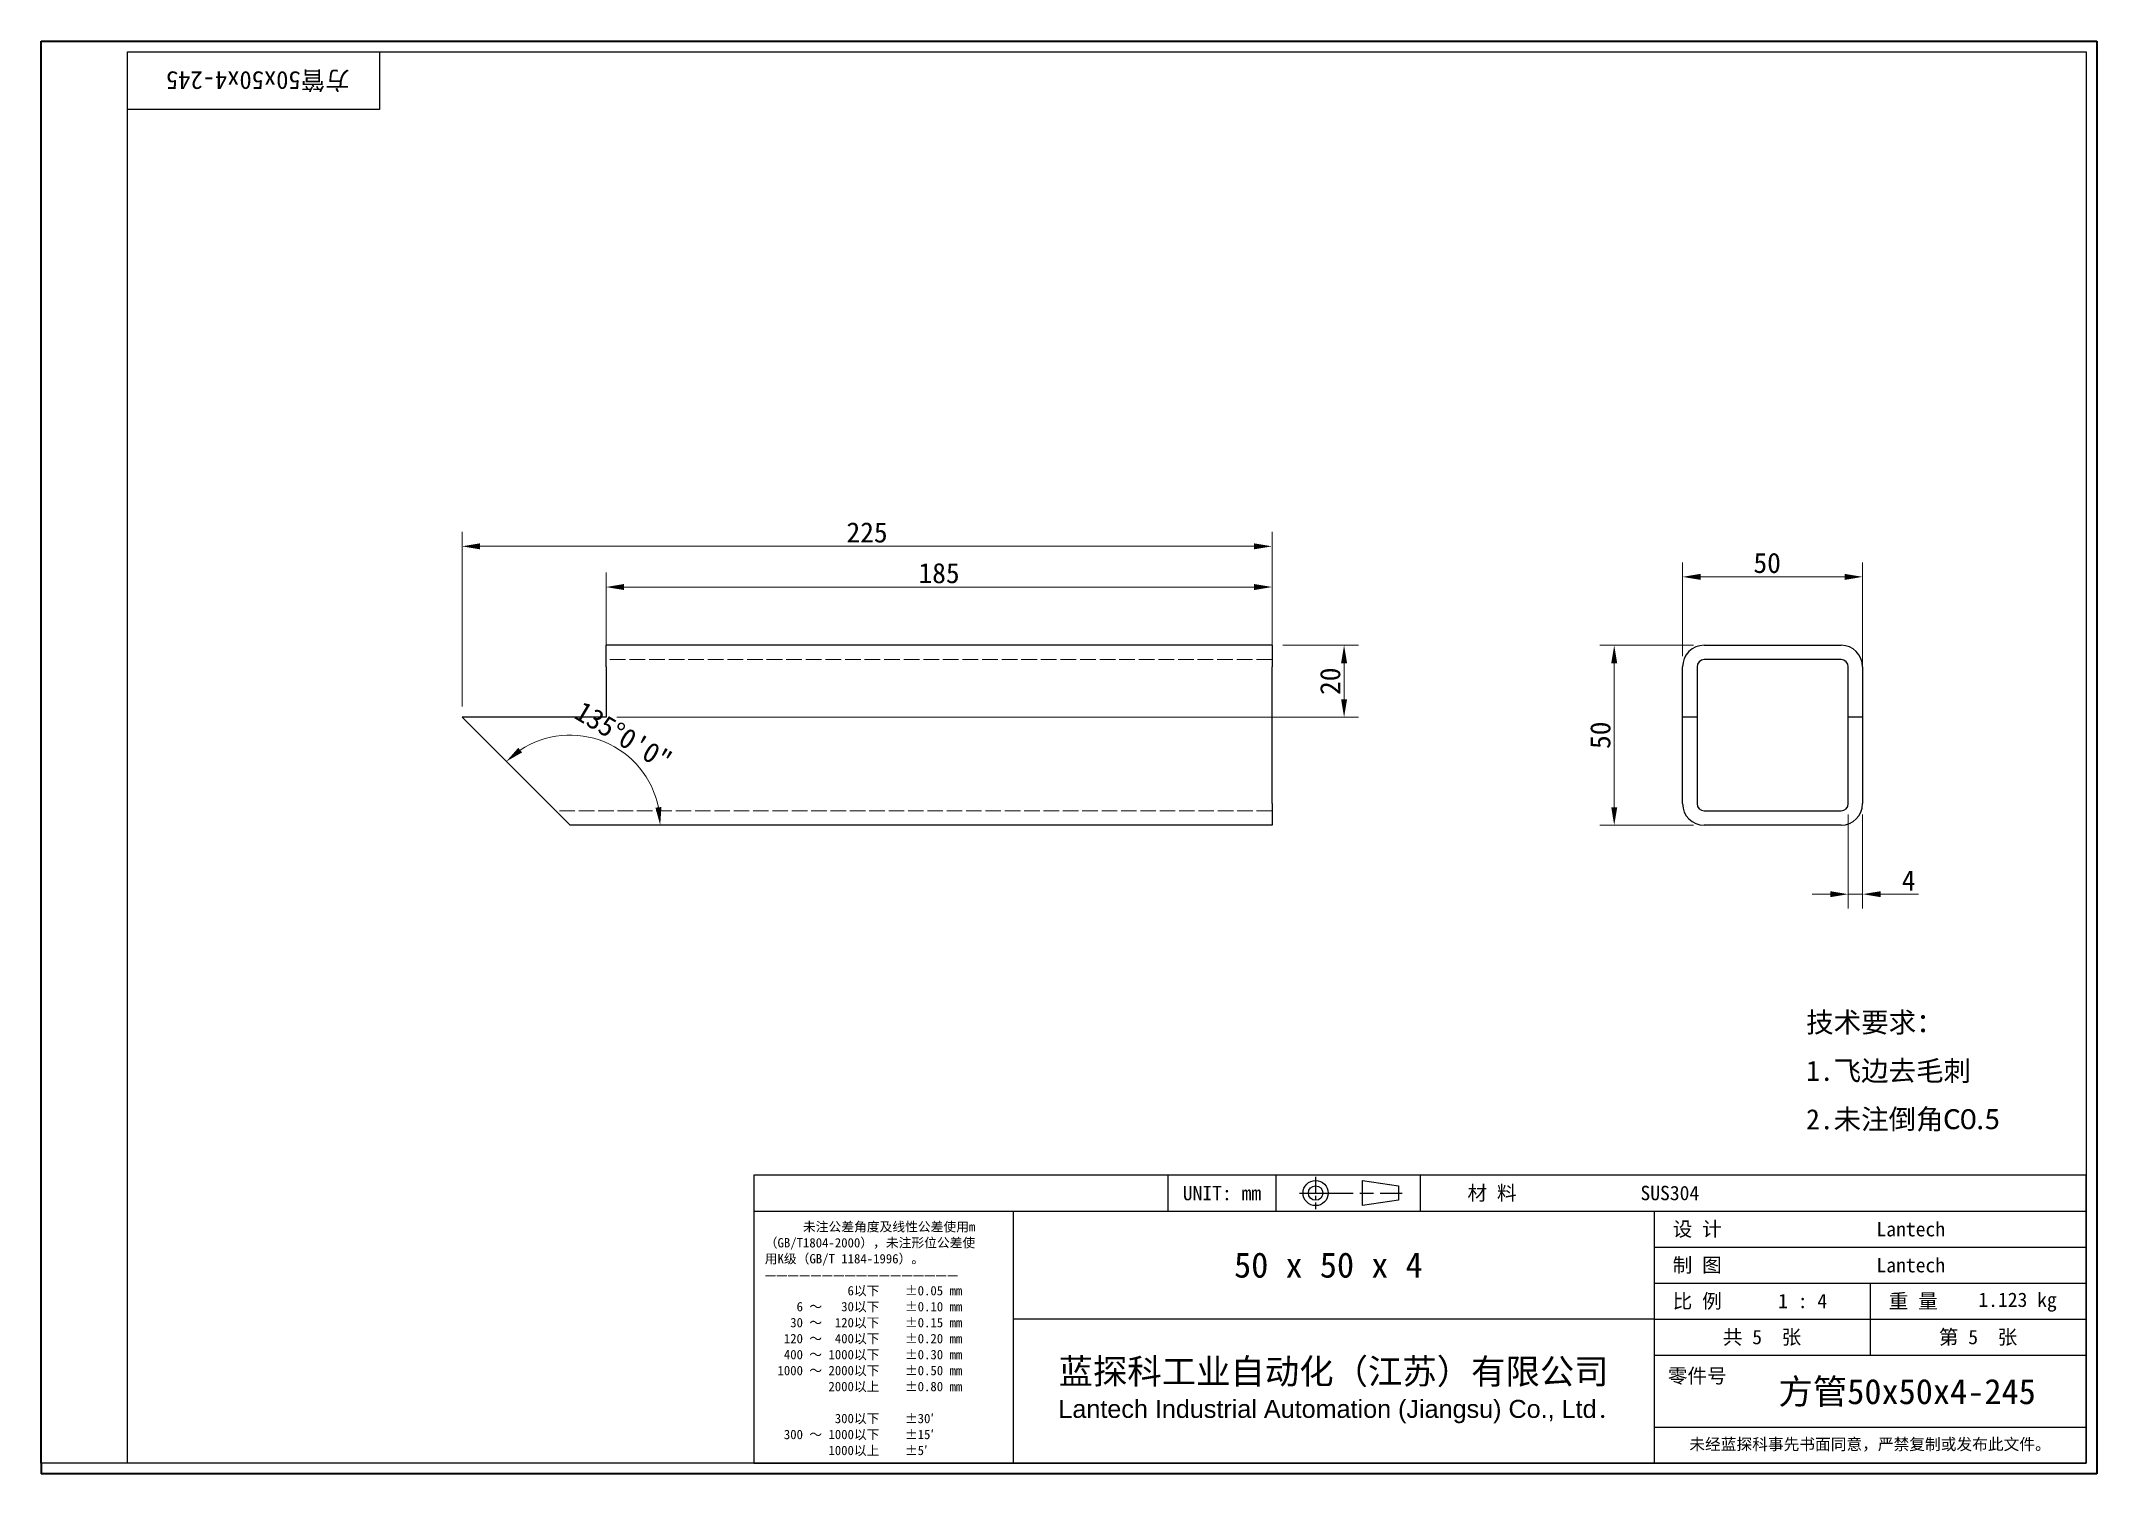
# Model space of a CAD drawing. Header units: millimetres. Extents: x 12 to 583, y 11 to 409.
import ezdxf
from ezdxf.enums import TextEntityAlignment as Align

# ---------------------------------------------------------------- set-up
doc = ezdxf.new("R2010")
doc.units = ezdxf.units.MM
doc.header["$LTSCALE"] = 2
doc.linetypes.add('CHAIN', pattern=[0.3543, 0.2362, -0.0295, 0.0591, -0.0295])
doc.linetypes.add('DASHED', pattern=[0.2067, 0.1654, -0.0413])
for name, color, linetype, lineweight in [('1', 7, 'Continuous', 18), ('可见 (ISO)', 7, 'Continuous', 25), ('图框 (ISO)', 7, 'Continuous', 35), ('标题 (ISO)', 7, 'Continuous', 25)]:
    doc.layers.add(name, color=color, linetype=linetype, lineweight=lineweight)
for name, color, linetype, lineweight, true_color in [('尺寸 (ISO)', 7, 'Continuous', 18, 0x008000), ('符号 (ISO)', 7, 'Continuous', 18, 0x008000), ('隐藏 (ISO)', 5, 'DASHED', 18, 0x0000ff)]:
    doc.layers.add(name, color=color, linetype=linetype, lineweight=lineweight, true_color=true_color)
doc.styles.add('文本样式164', font='SimSun.ttf')
doc.styles.add('文本样式165', font='SimSun.ttf')
doc.styles.add('文本样式74', font='SimSun.ttf')
doc.styles.add('最新国标', font='simfang.ttf')
doc.styles.add('注释文本 (ISO)', font='simfang.ttf')
doc.dimstyles.new('默认 (GB)', dxfattribs={"dimscale": 2, "dimtxt": 2.8, "dimasz": 2.5, "dimexe": 2, "dimexo": 1.5, "dimgap": 0.5, "dimtad": 1, "dimtoh": 1, "dimdsep": 46, "dimtxsty": '最新国标', "dimcen": 0.09, "dimdle": 10, "dimclrd": 256, "dimclre": 256, "dimclrt": 256, "dimaunit": 1, "dimadec": 3, "dimazin": 2, "dimtfac": 0.535714, "dimtdec": 3, "dimtmove": 0, "dimatfit": 3, "dimfxl": 0, "dimtolj": 1, "dimlwd": -1, "dimlwe": -1, "dimarcsym": 0})

# ---------------------------------------------------------------- blocks, each defined once
blk = doc.blocks.new('图框 最新国标')
at = {"layer": '图框 (ISO)'}
for p, q in [((6, 7), (6, 204.5)), ((6, 204.5), (291.5, 204.5)), ((291.5, 204.5), (291.5, 5.5)), ((6, 7), (6, 5.5)), ((6, 7), (6, 5.5)), ((291.5, 5.5), (6, 5.5))]:
    blk.add_line(p, q, dxfattribs=at)
at = {"layer": '图框 (ISO)', "color": 7, "linetype": 'Continuous', "lineweight": 25}
for p, q in [((18, 203), (290, 203)), ((18, 7), (18, 203)), ((18, 203), (290, 203)), ((53, 203), (53, 195)), ((290, 203), (290, 7)), ((290, 203), (290, 7)), ((53, 195), (18, 195)), ((290, 7), (6, 7)), ((290, 7), (18, 7))]:
    blk.add_line(p, q, dxfattribs=at)
at = {"layer": '图框 (ISO)', "style": '文本样式74'}
blk.add_attdef('零件代号_001', (48.87, 200.29), '', height=2.5, rotation=180, dxfattribs=at)
blk = doc.blocks.new('标题栏 最新国标')
at = {"layer": '标题 (ISO)'}
for p, q in [((381.98, -183.84), (196.98, -183.84)), ((196.98, -183.84), (196.98, -223.84)), ((254.48, -183.84), (254.48, -188.84)), ((269.48, -183.84), (269.48, -188.84)), ((281.48, -188.09), (281.48, -184.59)), ((281.48, -184.59), (286.48, -185.34)), ((286.48, -185.34), (286.48, -187.34)), ((289.48, -183.84), (289.48, -188.84)), ((381.98, -223.84), (381.98, -183.84)), ((383.48, -183.84), (383.48, -225.34)), ((286.48, -187.34), (281.48, -188.09)), ((196.98, -188.84), (381.98, -188.84)), ((232.98, -188.84), (232.98, -223.84)), ((321.98, -188.84), (321.98, -223.84)), ((321.98, -193.84), (381.98, -193.84)), ((321.98, -198.84), (381.98, -198.84)), ((351.98, -198.84), (351.98, -208.84)), ((321.98, -203.84), (232.98, -203.84)), ((321.98, -203.84), (381.98, -203.84)), ((321.98, -208.84), (381.98, -208.84)), ((321.98, -218.84), (381.98, -218.84)), ((196.98, -223.84), (381.98, -223.84)), ((383.48, -225.34), (196.98, -225.34))]:
    blk.add_line(p, q, dxfattribs=at)
at = {"layer": '标题 (ISO)', "linetype": 'CHAIN', "ltscale": 5.000333}
blk.add_line((274.98, -184.09), (274.98, -188.59), dxfattribs=at)
at = {"layer": '标题 (ISO)', "linetype": 'CHAIN', "ltscale": 15.834605}
blk.add_line((272.73, -186.34), (286.98, -186.34), dxfattribs=at)
at = {"layer": '标题 (ISO)'}
for radius in [1.75, 1]:
    blk.add_circle((274.98, -186.34), radius, dxfattribs=at)
at = {"layer": '1', "style": '文本样式164'}
for s, p in [('UNIT: mm', (261.98, -186.34)), ('材 料', (299.48, -186.34)), ('设 计', (327.98, -191.34)), ('制 图', (327.98, -196.34)), ('比 例', (327.98, -201.34)), ('重 量', (357.98, -201.34)), ('共 5  张', (336.98, -206.34)), ('第 5  张', (366.98, -206.34))]:
    blk.add_text(s, height=2, dxfattribs=at).set_placement(p, align=Align.MIDDLE_CENTER)
at = {"layer": '标题 (ISO)', "style": '注释文本 (ISO)'}
for s, insert, char_height, attachment_point, line_spacing_factor in [('\\fSimSun|b0|i0;{\\H1.3000;      未注公差角度及线性公差使用m\\P}\\fSimSun|b0|i0;{\\H1.3000;（GB/T1804-2000），未注形位公差使\\P}\\fSimSun|b0|i0;{\\H1.3000;用K级（GB/T 1184-1996）。\\P}\\fSimSun|b0|i0;{\\H1.3000;—————————————————\\P}\\fSimSun|b0|i0;{\\H1.3000;             6以下    ±0.05 mm\\P}\\fSimSun|b0|i0;{\\H1.3000;     6 ～   30以下    ±0.10 mm\\P}\\fSimSun|b0|i0;{\\H1.3000;    30 ～  120以下    ±0.15 mm\\P}\\fSimSun|b0|i0;{\\H1.3000;   120 ～  400以下    ±0.20 mm\\P}\\fSimSun|b0|i0;{\\H1.3000;   400 ～ 1000以下    ±0.30 mm\\P}\\fSimSun|b0|i0;{\\H1.3000;  1000 ～ 2000以下    ±0.50 mm\\P}\\fSimSun|b0|i0;{\\H1.3000;          2000以上    ±0.80 mm\\P}\\fSimSun|b0|i0;{\\H1.3000;\\P}\\fSimSun|b0|i0;{\\H1.3000;           300以下    ±30′\\P}\\fSimSun|b0|i0;{\\H1.3000;   300 ～ 1000以下    ±15′\\P}\\fSimSun|b0|i0;{\\H1.3000;          1000以上    ±5′}', (198.48, -206.63), 1.3, 4, 1.023913), ('{\\fMicrosoft YaHei|b0|i0|c134|p34;\\H1.75x;蓝探科工业自动化（江苏）有限公司\\P\\fArial|b0|i0|c0|p34;\\H0.71429x;Lantech Industrial Automation (Jiangsu) Co., Ltd\\fFangSong|b0|i0|c134|p49;.\\H1.15195x; }', (277.48, -213.84), 2, 5, 0.978695)]:
    blk.add_mtext(s, dxfattribs=dict(at, insert=insert, char_height=char_height, attachment_point=attachment_point, line_spacing_factor=line_spacing_factor))
at = {"layer": '标题 (ISO)', "attachment_point": 5, "style": '注释文本 (ISO)'}
for s, insert, char_height in [('\\fFangSong|b0|i0;零件号', (327.98, -211.84), 2), ('\\fSimSun|b0|i0;{\\H1.6000;未经蓝探科事先书面同意，严禁复制或发布此文件。}', (351.98, -221.34), 1.6)]:
    blk.add_mtext(s, dxfattribs=dict(at, insert=insert, char_height=char_height))
at = {"layer": '标题 (ISO)'}
for tag, p, height, style in [('材料_001', (320.09, -187.33), 2, '注释文本 (ISO)'), ('设计人_001', (352.87, -192.36), 2, '注释文本 (ISO)'), ('库存编号_001', (263.66, -198.08), 3.5, '文本样式165'), ('设计人_001', (352.87, -197.36), 2, '注释文本 (ISO)'), ('视图比例_001', (339.22, -202.33), 2, '注释文本 (ISO)'), ('质量\\P3;_001', (367.02, -202.16), 2, '注释文本 (ISO)'), ('零件代号_001', (339.26, -215.65), 3.5, '文本样式165')]:
    blk.add_attdef(tag, p, '', height=height, dxfattribs=dict(at, style=style))
blk = doc.blocks.new('*D5')
at = {"layer": 'Defpoints', "color": 0, "transparency": 16777216}
for p in [(168.91, 257.35), (168.91, 235.18), (353.91, 235.18)]:
    blk.add_point(p, dxfattribs=at)
at = {"layer": '尺寸 (ISO)', "color": 116, "true_color": 0x00803f, "transparency": 16777216}
for p, q in [((168.91, 238.18), (168.91, 261.35)), ((348.91, 257.35), (173.91, 257.35)), ((353.91, 238.18), (353.91, 261.35))]:
    blk.add_line(p, q, dxfattribs=at)
for points in [[(173.91, 258.19), (173.91, 256.52), (168.91, 257.35)], [(348.91, 258.19), (348.91, 256.52), (353.91, 257.35)]]:
    blk.add_solid(points, dxfattribs=at)
at = {"layer": '尺寸 (ISO)', "transparency": 16777216, "insert": (261.41, 261.19), "char_height": 5.6, "attachment_point": 5, "style": '最新国标'}
blk.add_mtext('\\A1;185', dxfattribs=at)
blk = doc.blocks.new('*D6')
at = {"layer": 'Defpoints', "color": 0, "transparency": 16777216}
for p in [(353.91, 241.18), (373.91, 241.18), (168.91, 221.18)]:
    blk.add_point(p, dxfattribs=at)
at = {"layer": '尺寸 (ISO)', "color": 116, "true_color": 0x00803f, "transparency": 16777216}
for p, q in [((356.91, 241.18), (377.91, 241.18)), ((373.91, 226.18), (373.91, 236.18)), ((171.91, 221.18), (377.91, 221.18))]:
    blk.add_line(p, q, dxfattribs=at)
for points in [[(373.07, 236.18), (374.74, 236.18), (373.91, 241.18)], [(373.07, 226.18), (374.74, 226.18), (373.91, 221.18)]]:
    blk.add_solid(points, dxfattribs=at)
at = {"layer": '尺寸 (ISO)', "transparency": 16777216, "insert": (370.08, 231.18), "char_height": 5.6, "attachment_point": 5, "rotation": 90, "style": '最新国标'}
blk.add_mtext('\\A1;20', dxfattribs=at)
blk = doc.blocks.new('*D7')
at = {"layer": 'Defpoints', "color": 0, "transparency": 16777216}
for p in [(353.91, 268.66), (353.91, 235.18), (128.91, 221.18)]:
    blk.add_point(p, dxfattribs=at)
at = {"layer": '尺寸 (ISO)', "color": 116, "true_color": 0x00803f, "transparency": 16777216}
for p, q in [((128.91, 224.18), (128.91, 272.66)), ((133.91, 268.66), (348.91, 268.66)), ((353.91, 238.18), (353.91, 272.66))]:
    blk.add_line(p, q, dxfattribs=at)
for points in [[(133.91, 269.49), (133.91, 267.83), (128.91, 268.66)], [(348.91, 269.49), (348.91, 267.83), (353.91, 268.66)]]:
    blk.add_solid(points, dxfattribs=at)
at = {"layer": '尺寸 (ISO)', "transparency": 16777216, "insert": (241.41, 272.49), "char_height": 5.6, "attachment_point": 5, "style": '最新国标'}
blk.add_mtext('\\A1;225', dxfattribs=at)
blk = doc.blocks.new('*D8')
at = {"layer": 'Defpoints', "color": 0, "transparency": 16777216}
for p in [(128.91, 221.18), (158.91, 216.23), (158.91, 191.18), (353.91, 191.18)]:
    blk.add_point(p, dxfattribs=at)
at = {"layer": '尺寸 (ISO)', "color": 116, "true_color": 0x00803f, "transparency": 16777216}
blk.add_arc((158.91, 191.18), 25.05, 11.4554, 123.5446, dxfattribs=at)
for points in [[(145.59, 211.41), (144.54, 212.7), (141.19, 208.89)], [(184.29, 196.24), (182.63, 196.07), (183.96, 191.18)]]:
    blk.add_solid(points, dxfattribs=at)
at = {"layer": '尺寸 (ISO)', "transparency": 16777216, "insert": (173.74, 215.96), "char_height": 5.6, "attachment_point": 5, "rotation": 329.1066, "style": '最新国标'}
blk.add_mtext('\\A1;135°0\'0"', dxfattribs=at)
blk = doc.blocks.new('*D9')
at = {"layer": 'Defpoints', "color": 0, "transparency": 16777216}
for p in [(517.94, 260.18), (467.94, 235.18), (517.94, 221.18)]:
    blk.add_point(p, dxfattribs=at)
at = {"layer": '尺寸 (ISO)', "color": 116, "true_color": 0x00803f, "transparency": 16777216}
for p, q in [((467.94, 238.18), (467.94, 264.18)), ((517.94, 224.18), (517.94, 264.18)), ((472.94, 260.18), (512.94, 260.18))]:
    blk.add_line(p, q, dxfattribs=at)
for points in [[(472.94, 261.01), (472.94, 259.34), (467.94, 260.18)], [(512.94, 261.01), (512.94, 259.34), (517.94, 260.18)]]:
    blk.add_solid(points, dxfattribs=at)
at = {"layer": '尺寸 (ISO)', "transparency": 16777216, "insert": (491.42, 264.01), "char_height": 5.6, "attachment_point": 5, "style": '最新国标'}
blk.add_mtext('\\A1;50', dxfattribs=at)
blk = doc.blocks.new('*D10')
at = {"layer": 'Defpoints', "color": 0, "transparency": 16777216}
for p in [(473.94, 241.18), (448.94, 191.18), (473.94, 191.18)]:
    blk.add_point(p, dxfattribs=at)
at = {"layer": '尺寸 (ISO)', "color": 116, "true_color": 0x00803f, "transparency": 16777216}
for p, q in [((470.94, 241.18), (444.94, 241.18)), ((448.94, 236.18), (448.94, 196.18)), ((470.94, 191.18), (444.94, 191.18))]:
    blk.add_line(p, q, dxfattribs=at)
for points in [[(448.11, 236.18), (449.77, 236.18), (448.94, 241.18)], [(448.11, 196.18), (449.77, 196.18), (448.94, 191.18)]]:
    blk.add_solid(points, dxfattribs=at)
at = {"layer": '尺寸 (ISO)', "transparency": 16777216, "insert": (445.11, 216.18), "char_height": 5.6, "attachment_point": 5, "rotation": 90, "style": '最新国标'}
blk.add_mtext('\\A1;50', dxfattribs=at)
blk = doc.blocks.new('*D11')
at = {"layer": 'Defpoints', "color": 0, "transparency": 16777216}
for p in [(513.94, 197.18), (517.94, 197.18), (517.94, 172.03)]:
    blk.add_point(p, dxfattribs=at)
at = {"layer": '尺寸 (ISO)', "color": 116, "true_color": 0x00803f, "transparency": 16777216}
for p, q in [((513.94, 194.18), (513.94, 168.03)), ((517.94, 194.18), (517.94, 168.03)), ((508.94, 172.03), (503.94, 172.03)), ((513.94, 172.03), (517.94, 172.03)), ((522.94, 172.03), (533.46, 172.03))]:
    blk.add_line(p, q, dxfattribs=at)
for points in [[(508.94, 172.86), (508.94, 171.2), (513.94, 172.03)], [(522.94, 172.86), (522.94, 171.2), (517.94, 172.03)]]:
    blk.add_solid(points, dxfattribs=at)
at = {"layer": '尺寸 (ISO)', "transparency": 16777216, "insert": (530.7, 175.83), "char_height": 5.6, "attachment_point": 5, "style": '最新国标'}
blk.add_mtext('\\A1;4', dxfattribs=at)

msp = doc.modelspace()

# ---------------------------------------------------------------- linework, layer by layer
at = {"layer": '可见 (ISO)'}
for p, q in [((168.908, 235.177), (168.908, 241.177)), ((353.908, 241.177), (168.908, 241.177)), ((353.908, 241.177), (353.908, 235.177)), ((473.94, 241.177), (511.94, 241.177)), ((168.908, 235.177), (168.908, 221.177)), ((353.908, 197.177), (353.908, 235.177)), ((467.94, 221.177), (467.94, 235.177)), ((471.94, 235.177), (471.94, 221.177)), ((511.94, 237.177), (473.94, 237.177)), ((513.94, 221.177), (513.94, 235.177)), ((517.94, 235.177), (517.94, 221.177)), ((168.908, 221.177), (128.908, 221.177)), ((128.908, 221.177), (152.908, 197.177)), ((471.94, 221.177), (467.94, 221.177)), ((467.94, 197.177), (467.94, 221.177)), ((471.94, 221.177), (471.94, 197.177)), ((517.94, 221.177), (513.94, 221.177)), ((513.94, 197.177), (513.94, 221.177)), ((517.94, 221.177), (517.94, 197.177)), ((158.908, 191.177), (152.908, 197.177)), ((353.908, 197.177), (353.908, 191.177)), ((473.94, 195.177), (511.94, 195.177)), ((353.908, 191.177), (158.908, 191.177)), ((511.94, 191.177), (473.94, 191.177))]:
    msp.add_line(p, q, dxfattribs=at)
for centre, radius, start, end in [((473.94, 235.177), 6, 90, 180), ((511.94, 235.177), 6, 0, 90), ((473.94, 235.177), 2, 90, 180), ((511.94, 235.177), 2, 0, 90), ((473.94, 197.177), 6, 180, 270), ((473.94, 197.177), 2, 180, 270), ((511.94, 197.177), 2, 270, 0), ((511.94, 197.177), 6, 270, 0)]:
    msp.add_arc(centre, radius, start, end, dxfattribs=at)
at = {"layer": '隐藏 (ISO)', "ltscale": 13.162014}
msp.add_line((353.908, 237.177), (168.908, 237.177), dxfattribs=at)
at = {"layer": '隐藏 (ISO)', "ltscale": 13.010107}
msp.add_line((353.908, 195.177), (154.908, 195.177), dxfattribs=at)

# ---------------------------------------------------------------- block references
at = {"xscale": 2, "yscale": 2, "zscale": 2}
msp.add_blockref('图框 最新国标', (0, 0), dxfattribs=at).add_auto_attribs({'零件代号_001': '方管50x50x4-245'})
ref = msp.add_blockref('标题栏 最新国标', (-183.965, 461.689), dxfattribs=dict(xscale=2, yscale=2, zscale=2))
ref.add_attrib('零件代号_001', '方管50x50x4-245', (494.556, 30.383), dxfattribs={"layer": '标题 (ISO)', "height": 7, "style": '文本样式165'})
ref.add_attrib('库存编号_001', '50 x 50 x 4', (343.352, 65.52), dxfattribs={"layer": '标题 (ISO)', "height": 7, "style": '文本样式165'})
ref.add_attrib('质量\\P3;_001', '1.123 kg', (550.08, 57.366), dxfattribs={"layer": '标题 (ISO)', "height": 4, "style": '注释文本 (ISO)'})
ref.add_attrib('视图比例_001', '1 : 4', (494.48, 57.034), dxfattribs={"layer": '标题 (ISO)', "height": 4, "style": '注释文本 (ISO)'})
ref.add_attrib('设计人_001', 'Lantech', (521.783, 76.977), dxfattribs={"layer": '标题 (ISO)', "height": 4, "style": '注释文本 (ISO)'})
ref.add_attrib('设计人_001', 'Lantech', (521.783, 66.977), dxfattribs={"layer": '标题 (ISO)', "height": 4, "style": '注释文本 (ISO)'})
ref.add_attrib('材料_001', 'SUS304', (456.223, 87.023), dxfattribs={"layer": '标题 (ISO)', "height": 4, "style": '注释文本 (ISO)'})

# ---------------------------------------------------------------- texts
at = {"layer": '符号 (ISO)', "insert": (502.248, 122.64), "char_height": 5.6, "width": 57.79268, "attachment_point": 4, "line_spacing_factor": 1.441304, "style": '注释文本 (ISO)'}
msp.add_mtext('\\fFangSong|b0|i0;{\\H5.6000;技术要求：\\P}\\fFangSong|b0|i0;{\\H5.6000;1.飞边去毛刺\\P}\\fFangSong|b0|i0;{\\H5.6000;2.未注倒角}\\fCalibri|b0|i0;{\\H5.6000;C0.5\\P}', dxfattribs=at)

# ---------------------------------------------------------------- dimensions: what is measured, and where the dimension line sits
at = {"layer": '尺寸 (ISO)', "color": 116, "true_color": 0x00803f}
for base, p1, p2, override, picture, middle in [((353.908, 268.66), (128.908, 221.177), (353.908, 235.177), {"dimgap": 0.5, "dimtoh": 0, "dimdec": 2, "dimtol": 0, "dimlim": 0, "dimtp": 0, "dimtm": 0, "dimtdec": 3, "dimtofl": 0, "dimatfit": 1}, '*D7', (241.408, 268.66)), ((168.908, 257.355), (353.908, 235.177), (168.908, 235.177), {"dimgap": 0.5, "dimtoh": 0, "dimdec": 2, "dimtol": 0, "dimlim": 0, "dimtp": 0, "dimtm": 0, "dimtdec": 3, "dimtofl": 0, "dimatfit": 1}, '*D5', (261.408, 257.355)), ((517.94, 172.028), (513.94, 197.177), (517.94, 197.177), {"dimgap": 0.5, "dimtoh": 0, "dimdec": 2, "dimtol": 0, "dimlim": 0, "dimtp": 0, "dimtm": 0, "dimtdec": 3, "dimtofl": 1, "dimatfit": 1}, '*D11', (530.7, 172.028))]:
    dim = msp.add_linear_dim(base=base, p1=p1, p2=p2, dimstyle='默认 (GB)', override=override, dxfattribs=at)
    dim.commit()
    dim.dimension.update_dxf_attribs({"geometry": picture, "text_midpoint": middle, "dimtype": 160})
for base, p1, p2, angle, picture, middle in [((517.94, 260.177), (467.94, 235.177), (517.94, 221.177), 180, '*D9', (491.417, 260.177)), ((373.908, 241.177), (168.908, 221.177), (353.908, 241.177), 90, '*D6', (373.908, 231.177)), ((448.94, 191.177), (473.94, 241.177), (473.94, 191.177), 90, '*D10', (448.94, 216.177))]:
    dim = msp.add_linear_dim(base=base, p1=p1, p2=p2, angle=angle, dimstyle='默认 (GB)', override={"dimgap": 0.5, "dimtoh": 0, "dimdec": 2, "dimtol": 0, "dimlim": 0, "dimtp": 0, "dimtm": 0, "dimtdec": 3, "dimtofl": 0, "dimatfit": 1}, dxfattribs=at)
    dim.commit()
    dim.dimension.update_dxf_attribs({"geometry": picture, "text_midpoint": middle, "dimtype": 160})
dim = msp.add_angular_dim_3p(base=(158.908, 216.227), center=(158.908, 191.177), p1=(353.908, 191.177), p2=(128.908, 221.177), dimstyle='默认 (GB)', override={"dimgap": 0.5, "dimtoh": 0, "dimse1": 1, "dimse2": 1, "dimtol": 0, "dimlim": 0, "dimtp": 0, "dimtm": 0, "dimtdec": 2}, dxfattribs=at)
dim.commit()
dim.dimension.update_dxf_attribs({"geometry": '*D8', "text_midpoint": (171.769, 212.673), "dimtype": 165})

doc.saveas('drawing.dxf')
